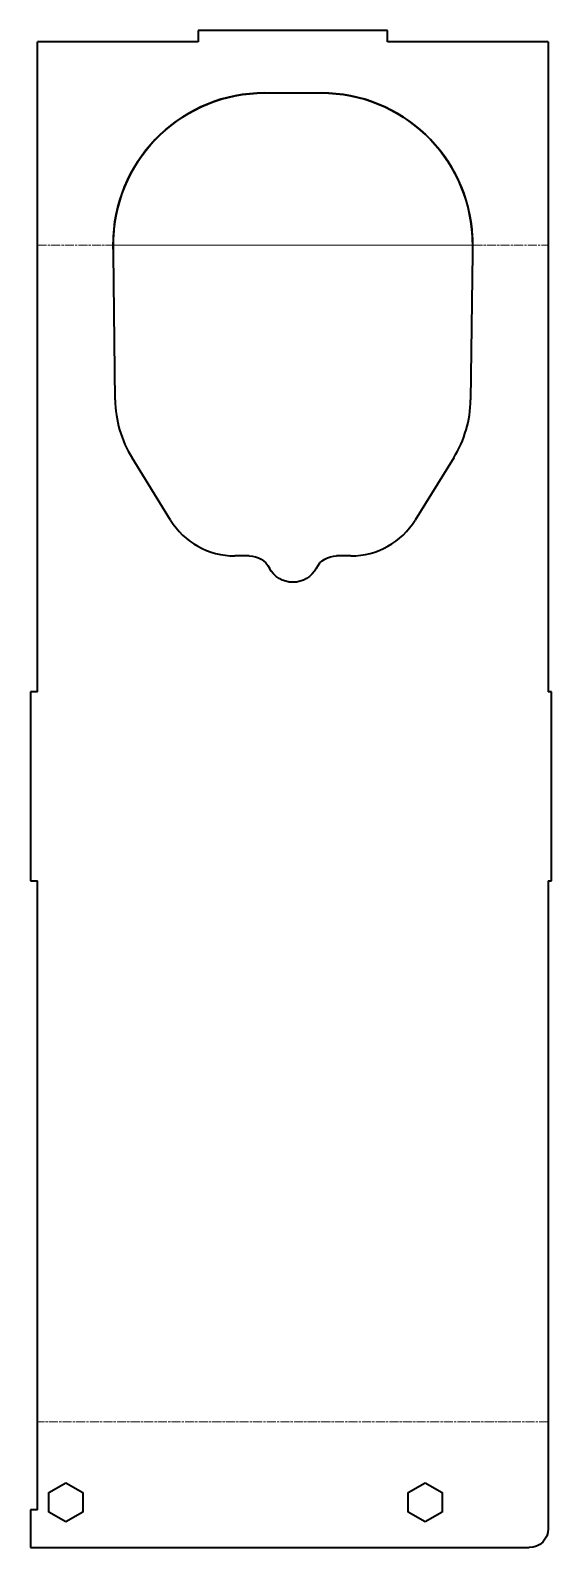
# Model space of a CAD drawing. Header units: inches. Extents: x 0 to 138, y 0 to 402.
import ezdxf

# ---------------------------------------------------------------- set-up
doc = ezdxf.new("R2010")
doc.units = ezdxf.units.IN
doc.header["$MEASUREMENT"] = 0
doc.linetypes.add('Chain', pattern=[13.68, 9.12, -1.14, 2.28, -1.14])
doc.layers.add('SIMUMAK Bend Centerline (ISO)', color=7, linetype='Chain', lineweight=9)
doc.layers.add('SIMUMAK Visible (ISO)', color=7, linetype='Continuous', lineweight=35)

# ---------------------------------------------------------------- blocks, each defined once
blk = doc.blocks.new('AMB-04-SPPALTHR01_Sheet_2_AMB-04-SPPALTHR01 (desplegada)')
at = {"layer": 'SIMUMAK Bend Centerline (ISO)', "ltscale": 0.263158}
for p, q in [((-67, 143.98), (68, 143.98)), ((-46.96, 143.98), (47.96, 143.98)), ((68, -167.55), (-67, -167.55))]:
    blk.add_line(p, q, dxfattribs=at)
at = {"layer": 'SIMUMAK Visible (ISO)'}
for p, q in [((-24.5, 200.81), (-24.5, 197.81)), ((25.5, 200.81), (-24.5, 200.81)), ((25.5, 197.81), (25.5, 200.81)), ((-24.5, 197.81), (-67, 197.81)), ((-67, 25.71), (-67, 197.81)), ((68, 197.81), (25.5, 197.81)), ((68, 197.81), (68, 25.71)), ((-7, 184.24), (8, 184.24)), ((-46.49, 103.04), (-46.95, 141.71)), ((47.95, 141.71), (47.49, 103.04)), ((-31.86, 71.2), (-42.01, 87.63)), ((43.01, 87.63), (32.86, 71.2)), ((-11.03, 61.71), (-14.85, 61.71)), ((15.85, 61.71), (12.03, 61.71)), ((-67, 25.71), (-68.9, 25.71)), ((-68.9, 25.71), (-68.9, -24.29)), ((68.9, 25.71), (68, 25.71)), ((68.9, -24.29), (68.9, 25.71)), ((-68.9, -24.29), (-67, -24.29)), ((-67, -190.81), (-67, -24.29)), ((68, -24.29), (68, -195.81)), ((68, -24.29), (68.9, -24.29)), ((-64, -186.21), (-59.5, -183.61)), ((-59.5, -183.61), (-55, -186.21)), ((31, -186.21), (35.5, -183.61)), ((35.5, -183.61), (40, -186.21)), ((-64, -191.41), (-64, -186.21)), ((-55, -186.21), (-55, -191.41)), ((31, -191.41), (31, -186.21)), ((40, -186.21), (40, -191.41)), ((-68.9, -190.81), (-68.9, -200.81)), ((-67, -190.81), (-68.9, -190.81)), ((-59.5, -194.01), (-64, -191.41)), ((-55, -191.41), (-59.5, -194.01)), ((35.5, -194.01), (31, -191.41)), ((40, -191.41), (35.5, -194.01)), ((-68.9, -200.81), (63, -200.81))]:
    blk.add_line(p, q, dxfattribs=at)
for centre, radius, start, end in [((-16.49, 103.4), 30, 180.6821, 211.7146), ((17.49, 103.4), 30, 328.2854, 359.3179), ((-14.85, 81.71), 20, 211.7146, 270), ((15.85, 81.71), 20, 270, 328.2854)]:
    blk.add_arc(centre, radius, start, end, dxfattribs=at)
at = {"layer": 'SIMUMAK Visible (ISO)', "extrusion": (0, 0, -1)}
for centre, radius, start, end in [((11.03, 55.71), 6, 90, 152.5136), ((-12.03, 55.71), 6, 27.4864, 90), ((-0.5, 61.71), 7, 207.4864, 332.5136), ((-63, -195.81), 5, 180, 270)]:
    blk.add_arc(centre, radius, start, end, dxfattribs=at)
at = {"layer": 'SIMUMAK Visible (ISO)'}
for centre, major_axis, start_param, end_param in [((-7, 144.24), (-40, 0), 4.712389, 6.233164), ((8, 144.24), (40, 0), 0.050021, 1.570796)]:
    blk.add_ellipse(centre, major_axis=major_axis, ratio=0.999929, start_param=start_param, end_param=end_param, dxfattribs=at)
at = {"layer": 'SIMUMAK Visible (ISO)', "extrusion": (0, 0, -1)}
for centre, major_axis, start_param, end_param in [((-6.97, 144.24), (-40, 0), 0.050021, 1.570796), ((7.97, 144.24), (40, 0), 4.712389, 6.233164)]:
    blk.add_ellipse(centre, major_axis=major_axis, ratio=0.999929, start_param=start_param, end_param=end_param, dxfattribs=at)
at = {"layer": 'SIMUMAK Visible (ISO)'}
for points in [[(-46.95, 146.24), (-46.98, 145.76), (-47, 145.24), (-46.99, 144.73)], [(-46.95, 141.71), (-46.97, 142.72), (-46.99, 143.72), (-46.99, 144.73)], [(47.99, 144.73), (48, 145.24), (47.98, 145.76), (47.95, 146.24)], [(47.99, 144.73), (47.99, 143.72), (47.97, 142.72), (47.95, 141.71)], [(-46.95, 141.71), (-46.96, 142.44), (-46.97, 143.25), (-46.96, 143.97)], [(47.96, 143.97), (47.97, 143.25), (47.96, 142.44), (47.95, 141.71)]]:
    blk.add_open_spline(points, degree=3, dxfattribs=at)
for points, knots in [([(-46.96, 143.97), (-46.96, 144.51), (-46.96, 145.1), (-46.94, 145.67), (-46.94, 145.86), (-46.93, 146.05), (-46.93, 146.24)], [0.7537356, 0.7537356, 0.7537356, 0.7537356, 0.8662205, 0.8662205, 0.8662205, 0.9045576, 0.9045576, 0.9045576, 0.9045576]), ([(47.93, 146.24), (47.95, 145.64), (47.96, 144.99), (47.96, 144.37), (47.96, 144.24), (47.96, 144.1), (47.96, 143.97)], [0.9049857, 0.9049857, 0.9049857, 0.9049857, 1.0285482, 1.0285482, 1.0285482, 1.0558078, 1.0558078, 1.0558078, 1.0558078])]:
    blk.add_open_spline(points, degree=3, knots=knots, dxfattribs=at)

msp = doc.modelspace()

# ---------------------------------------------------------------- block references
msp.add_blockref('AMB-04-SPPALTHR01_Sheet_2_AMB-04-SPPALTHR01 (desplegada)', (68.9, 200.81))

doc.saveas('drawing.dxf')
